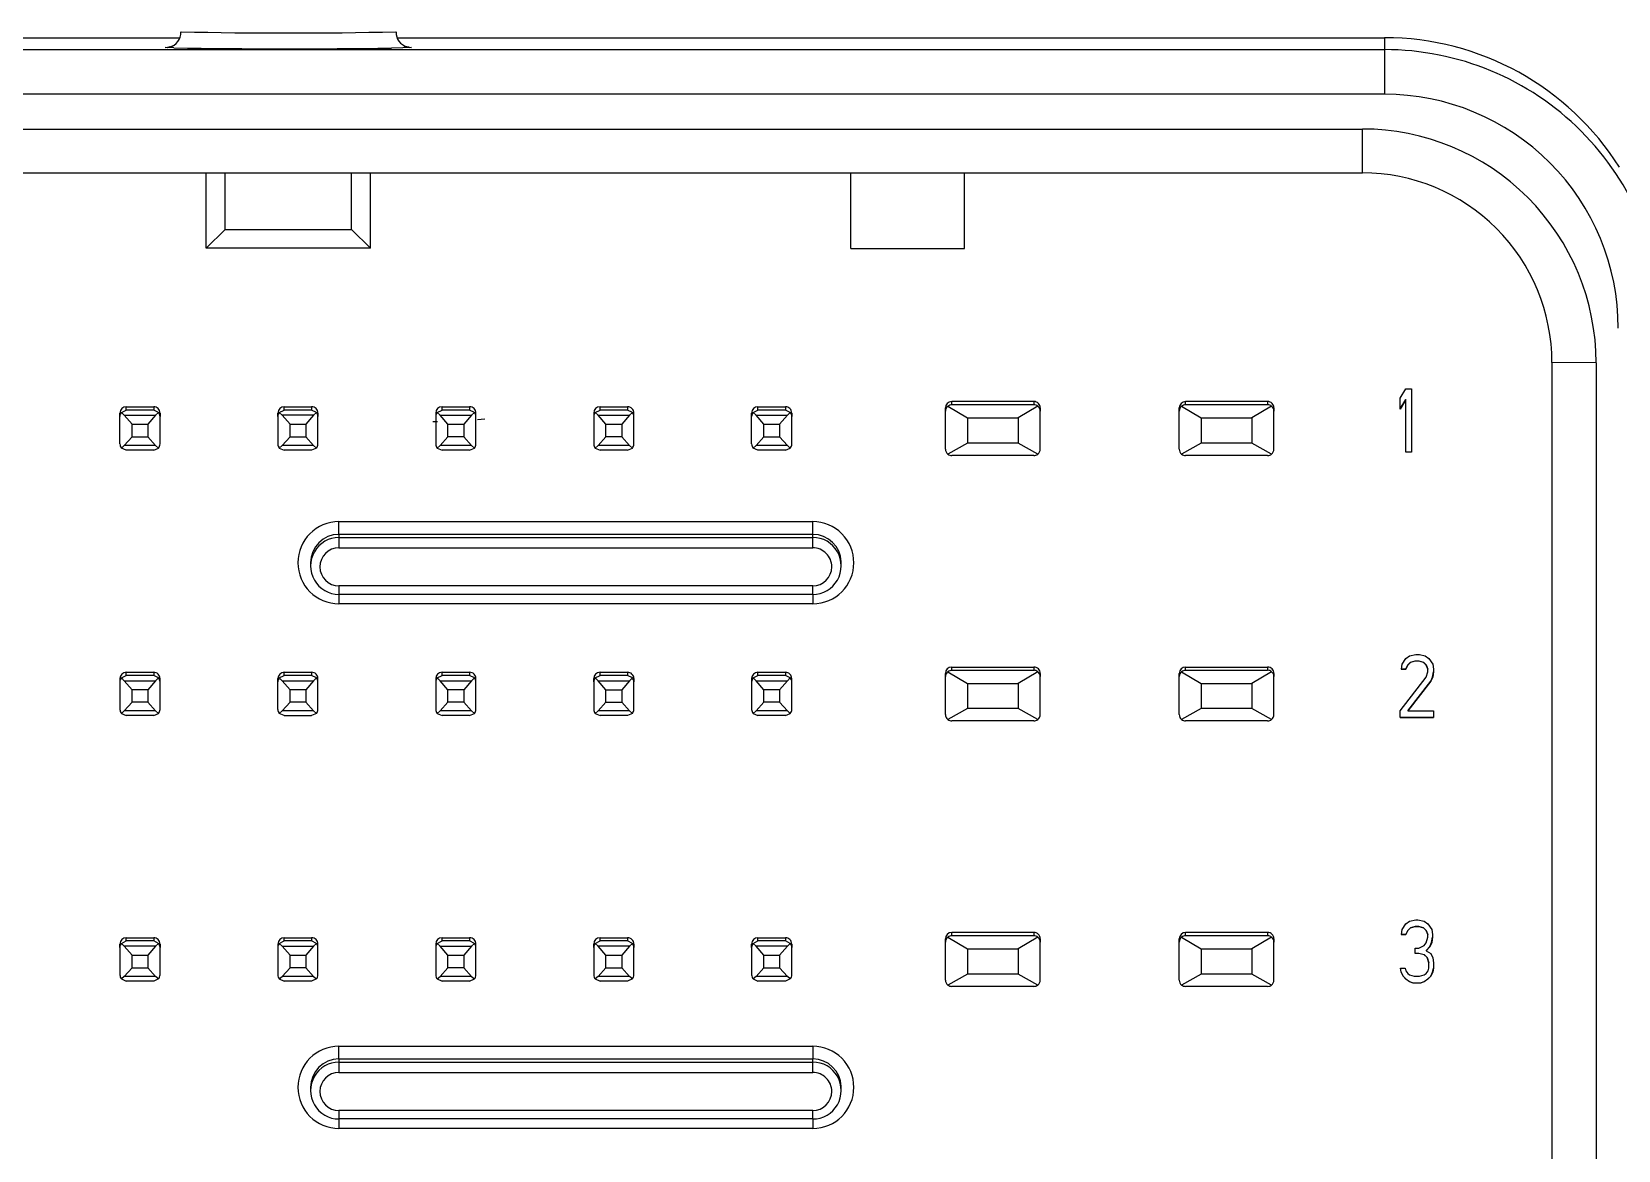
# Model space of a CAD drawing. Extents: x -3.1 to 16.8, y 0.7 to 10.7.
# Drawn here: x 12.65 to 13.639, y 9.033 to 9.73 of the extents above; entities that cross this region are included whole.
import ezdxf

# ---------------------------------------------------------------- set-up
doc = ezdxf.new("R2010")
doc.units = 0
doc.layers.get('0').update_dxf_attribs({"linetype": 'CONTINUOUS'})

msp = doc.modelspace()

# ---------------------------------------------------------------- linework, layer by layer
at = {"color": 7, "linetype": 'CONTINUOUS'}
for p, q in [((12.12675, 9.72587), (12.74204, 9.72587)), ((12.73305, 9.71974), (12.73793, 9.71996)), ((12.73842, 9.71949), (12.73305, 9.71974)), ((12.87762, 9.72587), (13.49289, 9.72587)), ((12.88165, 9.71997), (12.88659, 9.71974)), ((13.49289, 9.72587), (13.49289, 9.71843)), ((12.12675, 9.71843), (13.49289, 9.71843)), ((13.49289, 9.71843), (13.49289, 9.69063)), ((13.49289, 9.69063), (12.12675, 9.69063)), ((12.14053, 9.66898), (13.47911, 9.66898)), ((13.47911, 9.64166), (13.47911, 9.66898)), ((12.14053, 9.64166), (13.47911, 9.64166)), ((12.75864, 9.59485), (12.75864, 9.64166)), ((12.77045, 9.60648), (12.77045, 9.64166)), ((12.84919, 9.60648), (12.84919, 9.64166)), ((12.861, 9.59485), (12.861, 9.64166)), ((13.16022, 9.59467), (13.16022, 9.64166)), ((13.23108, 9.59467), (13.23108, 9.64166)), ((12.77045, 9.60648), (12.75864, 9.59485)), ((12.77045, 9.60648), (12.84919, 9.60648)), ((12.84919, 9.60648), (12.861, 9.59485)), ((12.861, 9.59485), (12.75864, 9.59485)), ((13.16022, 9.59467), (13.23108, 9.59467)), ((13.62478, 9.52332), (13.59722, 9.52356)), ((13.59722, 9.52356), (13.59722, 8.93303)), ((13.62478, 9.52332), (13.62478, 8.93279)), ((13.50274, 9.50125), (13.50618, 9.50712)), ((13.50618, 9.50712), (13.50963, 9.50712)), ((13.50963, 9.50712), (13.50963, 9.46775)), ((12.7048, 9.48996), (12.7048, 9.49206)), ((12.70573, 9.49247), (12.70874, 9.49398)), ((12.70752, 9.49074), (12.70573, 9.49247)), ((12.70874, 9.49398), (12.70874, 9.496)), ((12.70874, 9.496), (12.72587, 9.496)), ((12.72587, 9.49398), (12.70874, 9.49398)), ((12.72587, 9.496), (12.72587, 9.49398)), ((12.72888, 9.49247), (12.72587, 9.49398)), ((12.72888, 9.49247), (12.72708, 9.49074)), ((12.7298, 9.49206), (12.7298, 9.48996)), ((12.80323, 9.48996), (12.80323, 9.49206)), ((12.80415, 9.49247), (12.80717, 9.49398)), ((12.80595, 9.49074), (12.80415, 9.49247)), ((12.80717, 9.49398), (12.80717, 9.496)), ((12.80717, 9.496), (12.82429, 9.496)), ((12.82429, 9.49398), (12.80717, 9.49398)), ((12.82429, 9.496), (12.82429, 9.49398)), ((12.82731, 9.49247), (12.82429, 9.49398)), ((12.82731, 9.49247), (12.82551, 9.49074)), ((12.82823, 9.49206), (12.82823, 9.48996)), ((12.90165, 9.49206), (12.90165, 9.48996)), ((12.90258, 9.49247), (12.90559, 9.49398)), ((12.90258, 9.49247), (12.90437, 9.49074)), ((12.90559, 9.49398), (12.90559, 9.496)), ((12.90559, 9.496), (12.92272, 9.496)), ((12.92272, 9.49398), (12.90559, 9.49398)), ((12.92272, 9.496), (12.92272, 9.49398)), ((12.92573, 9.49247), (12.92272, 9.49398)), ((12.92393, 9.49074), (12.92573, 9.49247)), ((12.92665, 9.48996), (12.92665, 9.49206)), ((13.00008, 9.49206), (13.00008, 9.48996)), ((13.001, 9.49247), (13.00402, 9.49398)), ((13.001, 9.49247), (13.0028, 9.49074)), ((13.00402, 9.49398), (13.00402, 9.496)), ((13.00402, 9.496), (13.02114, 9.496)), ((13.02114, 9.49398), (13.00402, 9.49398)), ((13.02114, 9.496), (13.02114, 9.49398)), ((13.02416, 9.49247), (13.02114, 9.49398)), ((13.02236, 9.49074), (13.02416, 9.49247)), ((13.02508, 9.48996), (13.02508, 9.49206)), ((13.0985, 9.48996), (13.0985, 9.49206)), ((13.09943, 9.49247), (13.10244, 9.49398)), ((13.10122, 9.49074), (13.09943, 9.49247)), ((13.10244, 9.49398), (13.10244, 9.496)), ((13.10244, 9.496), (13.11957, 9.496)), ((13.11957, 9.49398), (13.10244, 9.49398)), ((13.11957, 9.496), (13.11957, 9.49398)), ((13.12258, 9.49247), (13.11957, 9.49398)), ((13.12258, 9.49247), (13.12078, 9.49074)), ((13.1235, 9.49206), (13.1235, 9.48996)), ((13.21927, 9.49325), (13.21927, 9.49531)), ((13.21927, 9.46963), (13.21927, 9.49325)), ((13.22076, 9.49631), (13.23305, 9.48907)), ((13.22321, 9.49718), (13.22321, 9.49924)), ((13.27439, 9.49924), (13.22321, 9.49924)), ((13.27439, 9.49718), (13.22321, 9.49718)), ((13.27684, 9.49631), (13.26455, 9.48907)), ((13.27439, 9.49924), (13.27439, 9.49718)), ((13.27833, 9.49531), (13.27833, 9.49325)), ((13.27833, 9.46963), (13.27833, 9.49325)), ((13.36494, 9.49325), (13.36494, 9.49531)), ((13.36494, 9.46963), (13.36494, 9.49325)), ((13.36643, 9.49631), (13.37872, 9.48907)), ((13.36888, 9.49718), (13.36888, 9.49924)), ((13.42006, 9.49924), (13.36888, 9.49924)), ((13.42006, 9.49718), (13.36888, 9.49718)), ((13.42251, 9.49631), (13.41022, 9.48907)), ((13.42006, 9.49924), (13.42006, 9.49718)), ((13.424, 9.49531), (13.424, 9.49325)), ((13.424, 9.46963), (13.424, 9.49325)), ((13.50274, 9.49455), (13.50274, 9.50125)), ((13.50274, 9.49466), (13.50618, 9.50052)), ((13.50618, 9.50042), (13.50274, 9.49455)), ((13.50618, 9.50052), (13.50618, 9.50042)), ((13.50618, 9.46775), (13.50618, 9.50042)), ((12.7048, 9.47284), (12.7048, 9.48996)), ((12.71238, 9.4851), (12.70752, 9.49074)), ((12.70752, 9.49074), (12.72708, 9.49074)), ((12.71238, 9.47729), (12.71238, 9.4851)), ((12.71238, 9.4851), (12.72222, 9.4851)), ((12.72708, 9.49074), (12.72222, 9.4851)), ((12.72222, 9.4851), (12.72222, 9.47729)), ((12.7298, 9.47284), (12.7298, 9.48996)), ((12.80323, 9.48996), (12.80323, 9.47284)), ((12.81081, 9.4851), (12.80595, 9.49074)), ((12.82551, 9.49074), (12.80595, 9.49074)), ((12.81081, 9.47729), (12.81081, 9.4851)), ((12.81081, 9.4851), (12.82065, 9.4851)), ((12.82551, 9.49074), (12.82065, 9.4851)), ((12.82065, 9.4851), (12.82065, 9.47729)), ((12.82823, 9.47284), (12.82823, 9.48996)), ((12.89991, 9.48677), (12.90274, 9.48686)), ((12.90165, 9.48996), (12.90165, 9.47284)), ((12.90923, 9.4851), (12.90437, 9.49074)), ((12.90437, 9.49074), (12.92393, 9.49074)), ((12.90923, 9.47729), (12.90923, 9.4851)), ((12.90923, 9.4851), (12.91907, 9.4851)), ((12.92393, 9.49074), (12.91907, 9.4851)), ((12.91907, 9.4851), (12.91907, 9.47729)), ((12.92665, 9.47284), (12.92665, 9.48996)), ((12.92759, 9.48814), (12.93215, 9.48839)), ((13.00008, 9.48996), (13.00008, 9.47284)), ((13.00766, 9.4851), (13.0028, 9.49074)), ((13.0028, 9.49074), (13.02236, 9.49074)), ((13.00766, 9.47729), (13.00766, 9.4851)), ((13.00766, 9.4851), (13.0175, 9.4851)), ((13.02236, 9.49074), (13.0175, 9.4851)), ((13.0175, 9.4851), (13.0175, 9.47729)), ((13.02508, 9.47284), (13.02508, 9.48996)), ((13.0985, 9.47284), (13.0985, 9.48996)), ((13.10608, 9.4851), (13.10122, 9.49074)), ((13.10122, 9.49074), (13.12078, 9.49074)), ((13.10608, 9.47729), (13.10608, 9.4851)), ((13.10608, 9.4851), (13.11593, 9.4851)), ((13.12078, 9.49074), (13.11593, 9.4851)), ((13.11593, 9.4851), (13.11593, 9.47729)), ((13.1235, 9.47284), (13.1235, 9.48996)), ((13.23305, 9.48907), (13.26455, 9.48907)), ((13.23305, 9.48907), (13.23305, 9.47332)), ((13.26455, 9.48907), (13.26455, 9.47332)), ((13.37872, 9.48907), (13.41022, 9.48907)), ((13.37872, 9.48907), (13.37872, 9.47332)), ((13.41022, 9.48907), (13.41022, 9.47332)), ((12.70752, 9.47191), (12.70573, 9.47028)), ((12.70752, 9.47191), (12.71238, 9.47729)), ((12.72708, 9.47191), (12.70752, 9.47191)), ((12.71238, 9.47729), (12.72222, 9.47729)), ((12.72222, 9.47729), (12.72708, 9.47191)), ((12.72888, 9.47028), (12.72708, 9.47191)), ((12.80595, 9.47191), (12.80415, 9.47028)), ((12.80595, 9.47191), (12.81081, 9.47729)), ((12.82551, 9.47191), (12.80595, 9.47191)), ((12.81081, 9.47729), (12.82065, 9.47729)), ((12.82065, 9.47729), (12.82551, 9.47191)), ((12.82731, 9.47028), (12.82551, 9.47191)), ((12.90258, 9.47028), (12.90437, 9.47191)), ((12.90437, 9.47191), (12.90923, 9.47729)), ((12.92393, 9.47191), (12.90437, 9.47191)), ((12.91907, 9.47729), (12.90923, 9.47729)), ((12.91907, 9.47729), (12.92393, 9.47191)), ((12.92393, 9.47191), (12.92573, 9.47028)), ((13.001, 9.47028), (13.0028, 9.47191)), ((13.0028, 9.47191), (13.00766, 9.47729)), ((13.02236, 9.47191), (13.0028, 9.47191)), ((13.0175, 9.47729), (13.00766, 9.47729)), ((13.0175, 9.47729), (13.02236, 9.47191)), ((13.02236, 9.47191), (13.02416, 9.47028)), ((13.10122, 9.47191), (13.09943, 9.47028)), ((13.10122, 9.47191), (13.10608, 9.47729)), ((13.12078, 9.47191), (13.10122, 9.47191)), ((13.10608, 9.47729), (13.11593, 9.47729)), ((13.11593, 9.47729), (13.12078, 9.47191)), ((13.12258, 9.47028), (13.12078, 9.47191)), ((13.23305, 9.47332), (13.22076, 9.46651)), ((13.26455, 9.47332), (13.23305, 9.47332)), ((13.27684, 9.46651), (13.26455, 9.47332)), ((13.37872, 9.47332), (13.36643, 9.46651)), ((13.41022, 9.47332), (13.37872, 9.47332)), ((13.42251, 9.46651), (13.41022, 9.47332)), ((12.70874, 9.46898), (12.70573, 9.47028)), ((12.72587, 9.46898), (12.70874, 9.46898)), ((12.72587, 9.46898), (12.72888, 9.47028)), ((12.80415, 9.47028), (12.80717, 9.46898)), ((12.82429, 9.46898), (12.80717, 9.46898)), ((12.8273, 9.47028), (12.82429, 9.46898)), ((12.90258, 9.47028), (12.90559, 9.46898)), ((12.92272, 9.46898), (12.90559, 9.46898)), ((12.92272, 9.46898), (12.92573, 9.47028)), ((13.001, 9.47028), (13.00402, 9.46898)), ((13.02114, 9.46898), (13.00402, 9.46898)), ((13.02114, 9.46898), (13.02416, 9.47028)), ((13.10244, 9.46898), (13.09943, 9.47028)), ((13.11957, 9.46898), (13.10244, 9.46898)), ((13.11957, 9.46898), (13.12258, 9.47028)), ((13.27439, 9.46569), (13.22321, 9.46569)), ((13.42006, 9.46569), (13.36888, 9.46569)), ((13.50618, 9.46785), (13.50963, 9.46785)), ((13.50963, 9.46775), (13.50618, 9.46775)), ((12.84132, 9.4165), (12.84132, 9.42444)), ((12.84132, 9.42444), (13.13659, 9.42444)), ((13.13659, 9.4165), (13.13659, 9.42444)), ((12.84132, 9.4165), (12.84132, 9.41458)), ((13.13659, 9.4165), (12.84132, 9.4165)), ((12.84132, 9.41458), (12.84132, 9.40814)), ((12.84132, 9.41458), (13.13659, 9.41458)), ((13.13659, 9.41458), (13.13659, 9.4165)), ((13.13659, 9.40814), (13.13659, 9.41458)), ((12.84132, 9.40814), (13.13659, 9.40814)), ((12.8236, 9.39879), (12.8236, 9.39686)), ((13.15431, 9.39879), (13.1543, 9.39935)), ((13.15431, 9.39686), (13.15431, 9.39879)), ((12.84132, 9.38442), (12.84132, 9.37915)), ((13.13659, 9.38442), (12.84132, 9.38442)), ((13.13659, 9.37915), (13.13659, 9.38442)), ((13.13659, 9.37915), (12.84132, 9.37915)), ((12.84132, 9.37915), (12.84132, 9.37326)), ((13.13659, 9.37326), (12.84132, 9.37326)), ((13.13659, 9.37915), (13.13659, 9.37326)), ((13.22321, 9.33183), (13.22321, 9.3339)), ((13.22321, 9.3339), (13.27439, 9.3339)), ((13.27439, 9.3339), (13.27439, 9.33183)), ((13.36888, 9.33183), (13.36888, 9.3339)), ((13.36888, 9.3339), (13.42006, 9.3339)), ((13.42006, 9.3339), (13.42006, 9.33183)), ((13.50341, 9.33256), (13.50379, 9.33577)), ((13.50379, 9.33577), (13.50618, 9.33926)), ((13.50618, 9.33926), (13.50848, 9.34093)), ((13.50618, 9.33266), (13.50733, 9.33517)), ((13.50733, 9.33507), (13.50618, 9.33256)), ((13.50733, 9.33517), (13.50905, 9.33685)), ((13.50905, 9.33674), (13.50733, 9.33507)), ((13.50733, 9.33517), (13.50733, 9.33507)), ((13.50848, 9.34093), (13.5125, 9.34177)), ((13.50905, 9.33685), (13.51192, 9.33769)), ((13.51192, 9.33758), (13.50905, 9.33674)), ((13.50905, 9.33685), (13.50905, 9.33674)), ((13.51192, 9.33769), (13.51192, 9.33758)), ((13.51192, 9.33769), (13.51422, 9.33769)), ((13.51422, 9.33758), (13.51192, 9.33758)), ((13.5125, 9.34177), (13.51479, 9.34177)), ((13.51422, 9.33769), (13.51422, 9.33758)), ((13.51422, 9.33769), (13.51709, 9.33685)), ((13.51709, 9.33674), (13.51422, 9.33758)), ((13.51479, 9.34177), (13.51824, 9.34093)), ((13.51709, 9.33685), (13.51709, 9.33674)), ((13.51709, 9.33685), (13.51881, 9.33517)), ((13.51881, 9.33507), (13.51709, 9.33674)), ((13.51824, 9.34093), (13.52053, 9.33926)), ((13.51881, 9.33517), (13.51881, 9.33507)), ((13.51881, 9.33517), (13.51996, 9.33266)), ((13.51996, 9.33256), (13.51881, 9.33507)), ((13.52053, 9.33926), (13.52293, 9.33576)), ((13.52293, 9.33576), (13.52336, 9.33256)), ((12.7048, 9.32671), (12.7048, 9.32462)), ((12.7048, 9.32462), (12.7048, 9.30749)), ((12.70573, 9.32712), (12.70874, 9.32863)), ((12.70573, 9.32713), (12.70752, 9.32539)), ((12.71238, 9.31975), (12.70752, 9.32539)), ((12.70752, 9.32539), (12.72708, 9.32539)), ((12.70874, 9.32863), (12.70874, 9.33065)), ((12.70874, 9.33065), (12.72587, 9.33065)), ((12.72587, 9.32863), (12.70874, 9.32863)), ((12.72708, 9.32539), (12.72222, 9.31975)), ((12.72587, 9.33065), (12.72587, 9.32863)), ((12.72888, 9.32713), (12.72587, 9.32863)), ((12.72708, 9.32539), (12.72888, 9.32713)), ((12.7298, 9.32462), (12.7298, 9.32671)), ((12.7298, 9.30749), (12.7298, 9.32462)), ((12.80323, 9.32462), (12.80323, 9.32671)), ((12.80323, 9.30749), (12.80323, 9.32462)), ((12.80415, 9.32712), (12.80717, 9.32863)), ((12.80595, 9.32539), (12.80415, 9.32713)), ((12.81081, 9.31975), (12.80595, 9.32539)), ((12.80595, 9.32539), (12.82551, 9.32539)), ((12.80717, 9.32863), (12.80717, 9.33065)), ((12.80717, 9.33065), (12.82429, 9.33065)), ((12.82429, 9.32863), (12.80717, 9.32863)), ((12.82551, 9.32539), (12.82065, 9.31975)), ((12.82429, 9.33065), (12.82429, 9.32863)), ((12.82731, 9.32713), (12.82429, 9.32863)), ((12.82551, 9.32539), (12.82731, 9.32713)), ((12.82823, 9.32462), (12.82823, 9.32671)), ((12.82823, 9.30749), (12.82823, 9.32462)), ((12.90165, 9.32671), (12.90165, 9.32462)), ((12.90165, 9.32462), (12.90165, 9.30749)), ((12.90258, 9.32712), (12.90559, 9.32863)), ((12.90258, 9.32713), (12.90437, 9.32539)), ((12.90923, 9.31975), (12.90437, 9.32539)), ((12.90437, 9.32539), (12.92393, 9.32539)), ((12.90559, 9.32863), (12.90559, 9.33065)), ((12.90559, 9.33065), (12.92272, 9.33065)), ((12.92272, 9.32863), (12.90559, 9.32863)), ((12.92393, 9.32539), (12.91907, 9.31975)), ((12.92272, 9.33065), (12.92272, 9.32863)), ((12.92573, 9.32713), (12.92272, 9.32863)), ((12.92393, 9.32539), (12.92573, 9.32713)), ((12.92665, 9.32462), (12.92665, 9.32671)), ((12.92665, 9.30749), (12.92665, 9.32462)), ((13.00008, 9.32462), (13.00008, 9.32671)), ((13.00008, 9.32462), (13.00008, 9.30749)), ((13.001, 9.32712), (13.00402, 9.32863)), ((13.0028, 9.32539), (13.001, 9.32713)), ((13.00766, 9.31975), (13.0028, 9.32539)), ((13.0028, 9.32539), (13.02236, 9.32539)), ((13.00402, 9.32863), (13.00402, 9.33065)), ((13.00402, 9.33065), (13.02114, 9.33065)), ((13.02114, 9.32863), (13.00402, 9.32863)), ((13.02236, 9.32539), (13.0175, 9.31975)), ((13.02114, 9.33065), (13.02114, 9.32863)), ((13.02416, 9.32713), (13.02114, 9.32863)), ((13.02416, 9.32713), (13.02236, 9.32539)), ((13.02508, 9.32671), (13.02508, 9.32462)), ((13.02508, 9.30749), (13.02508, 9.32462)), ((13.0985, 9.32671), (13.0985, 9.32462)), ((13.0985, 9.32462), (13.0985, 9.30749)), ((13.09943, 9.32712), (13.10244, 9.32863)), ((13.09943, 9.32713), (13.10122, 9.32539)), ((13.10608, 9.31975), (13.10122, 9.32539)), ((13.10122, 9.32539), (13.12078, 9.32539)), ((13.10244, 9.32863), (13.10244, 9.33065)), ((13.10244, 9.33065), (13.11957, 9.33065)), ((13.11957, 9.32863), (13.10244, 9.32863)), ((13.12078, 9.32539), (13.11593, 9.31975)), ((13.11957, 9.33065), (13.11957, 9.32863)), ((13.12258, 9.32713), (13.11957, 9.32863)), ((13.12078, 9.32539), (13.12258, 9.32713)), ((13.1235, 9.32462), (13.1235, 9.32671)), ((13.1235, 9.30749), (13.1235, 9.32462)), ((13.21927, 9.3279), (13.21927, 9.32996)), ((13.21927, 9.30428), (13.21927, 9.3279)), ((13.22076, 9.33096), (13.23305, 9.32372)), ((13.27439, 9.33183), (13.22321, 9.33183)), ((13.23305, 9.32372), (13.26455, 9.32372)), ((13.23305, 9.32372), (13.23305, 9.30797)), ((13.27684, 9.33096), (13.26455, 9.32372)), ((13.26455, 9.32372), (13.26455, 9.30797)), ((13.27833, 9.32996), (13.27833, 9.3279)), ((13.27833, 9.30428), (13.27833, 9.3279)), ((13.36494, 9.3279), (13.36494, 9.32996)), ((13.36494, 9.30428), (13.36494, 9.3279)), ((13.36643, 9.33096), (13.37872, 9.32372)), ((13.42006, 9.33183), (13.36888, 9.33183)), ((13.37872, 9.32372), (13.41022, 9.32372)), ((13.37872, 9.32372), (13.37872, 9.30797)), ((13.42251, 9.33096), (13.41022, 9.32372)), ((13.41022, 9.32372), (13.41022, 9.30797)), ((13.424, 9.32996), (13.424, 9.3279)), ((13.424, 9.30428), (13.424, 9.3279)), ((13.50274, 9.30659), (13.51881, 9.32753)), ((13.50331, 9.33266), (13.50618, 9.33266)), ((13.50618, 9.33256), (13.50341, 9.33256)), ((13.50618, 9.33266), (13.50618, 9.33256)), ((13.50733, 9.30669), (13.52168, 9.32512)), ((13.52168, 9.32502), (13.50733, 9.30659)), ((13.51881, 9.32753), (13.51996, 9.33088)), ((13.51996, 9.33266), (13.51996, 9.33256)), ((13.51996, 9.33088), (13.51996, 9.33256)), ((13.52292, 9.32772), (13.52168, 9.32502)), ((13.52168, 9.32512), (13.52283, 9.32763)), ((13.52168, 9.32512), (13.52168, 9.32502)), ((13.52283, 9.32763), (13.52341, 9.33098)), ((13.52283, 9.32763), (13.52287, 9.32773)), ((13.52336, 9.33088), (13.52292, 9.32772)), ((13.52336, 9.33256), (13.52336, 9.33088)), ((12.71238, 9.31194), (12.71238, 9.31975)), ((12.72222, 9.31975), (12.71238, 9.31975)), ((12.72222, 9.31975), (12.72222, 9.31194)), ((12.81081, 9.31194), (12.81081, 9.31975)), ((12.82065, 9.31975), (12.81081, 9.31975)), ((12.82065, 9.31975), (12.82065, 9.31194)), ((12.90923, 9.31194), (12.90923, 9.31975)), ((12.91907, 9.31975), (12.90923, 9.31975)), ((12.91907, 9.31975), (12.91907, 9.31194)), ((13.00766, 9.31194), (13.00766, 9.31975)), ((13.00766, 9.31975), (13.0175, 9.31975)), ((13.0175, 9.31975), (13.0175, 9.31194)), ((13.10608, 9.31194), (13.10608, 9.31975)), ((13.11593, 9.31975), (13.10608, 9.31975)), ((13.11593, 9.31975), (13.11593, 9.31194)), ((12.70573, 9.30493), (12.70752, 9.30657)), ((12.70573, 9.30493), (12.70874, 9.30363)), ((12.70752, 9.30657), (12.71238, 9.31194)), ((12.72708, 9.30657), (12.70752, 9.30657)), ((12.72222, 9.31194), (12.71238, 9.31194)), ((12.72222, 9.31194), (12.72708, 9.30657)), ((12.72587, 9.30363), (12.72888, 9.30493)), ((12.72708, 9.30657), (12.72888, 9.30493)), ((12.80415, 9.30493), (12.80595, 9.30657)), ((12.80717, 9.30363), (12.80415, 9.30493)), ((12.80595, 9.30657), (12.81081, 9.31194)), ((12.82551, 9.30657), (12.80595, 9.30657)), ((12.82065, 9.31194), (12.81081, 9.31194)), ((12.82065, 9.31194), (12.82551, 9.30657)), ((12.8273, 9.30493), (12.82429, 9.30363)), ((12.82731, 9.30493), (12.82551, 9.30657)), ((12.90258, 9.30493), (12.90437, 9.30657)), ((12.90258, 9.30493), (12.90559, 9.30363)), ((12.90437, 9.30657), (12.90923, 9.31194)), ((12.92393, 9.30657), (12.90437, 9.30657)), ((12.91907, 9.31194), (12.90923, 9.31194)), ((12.91907, 9.31194), (12.92393, 9.30657)), ((12.92272, 9.30363), (12.92573, 9.30493)), ((12.92393, 9.30657), (12.92573, 9.30493)), ((13.0028, 9.30657), (13.001, 9.30493)), ((13.001, 9.30493), (13.00402, 9.30363)), ((13.0028, 9.30657), (13.00766, 9.31194)), ((13.02236, 9.30657), (13.0028, 9.30657)), ((13.00766, 9.31194), (13.0175, 9.31194)), ((13.0175, 9.31194), (13.02236, 9.30657)), ((13.02415, 9.30493), (13.02114, 9.30363)), ((13.02416, 9.30493), (13.02236, 9.30657)), ((13.09943, 9.30493), (13.10122, 9.30657)), ((13.09943, 9.30493), (13.10244, 9.30363)), ((13.10122, 9.30657), (13.10608, 9.31194)), ((13.12078, 9.30657), (13.10122, 9.30657)), ((13.11593, 9.31194), (13.10608, 9.31194)), ((13.11593, 9.31194), (13.12078, 9.30657)), ((13.11957, 9.30363), (13.12258, 9.30493)), ((13.12078, 9.30657), (13.12258, 9.30493)), ((13.23305, 9.30797), (13.22076, 9.30117)), ((13.26455, 9.30797), (13.23305, 9.30797)), ((13.27684, 9.30117), (13.26455, 9.30797)), ((13.37872, 9.30797), (13.36643, 9.30117)), ((13.41022, 9.30797), (13.37872, 9.30797)), ((13.42251, 9.30117), (13.41022, 9.30797)), ((13.50274, 9.3024), (13.50274, 9.30659)), ((13.50733, 9.30669), (13.50733, 9.30659)), ((13.50733, 9.30659), (13.52341, 9.30659)), ((13.52341, 9.30659), (13.52341, 9.3024)), ((12.72587, 9.30363), (12.70874, 9.30363)), ((12.80717, 9.30363), (12.82429, 9.30363)), ((12.92272, 9.30363), (12.90559, 9.30363)), ((13.02114, 9.30363), (13.00402, 9.30363)), ((13.11957, 9.30363), (13.10244, 9.30363)), ((13.27439, 9.30034), (13.22321, 9.30034)), ((13.42006, 9.30034), (13.36888, 9.30034)), ((13.50274, 9.3025), (13.52341, 9.3025)), ((13.52341, 9.3024), (13.50274, 9.3024)), ((13.50618, 9.17391), (13.50848, 9.17558)), ((13.50848, 9.17558), (13.5125, 9.17642)), ((13.5125, 9.17642), (13.51365, 9.17642)), ((13.51365, 9.17642), (13.51766, 9.17558)), ((13.51766, 9.17558), (13.51996, 9.17391)), ((13.22076, 9.16561), (13.23305, 9.15837)), ((13.22321, 9.16649), (13.22321, 9.16855)), ((13.27439, 9.16855), (13.22321, 9.16855)), ((13.27439, 9.16649), (13.22321, 9.16649)), ((13.27684, 9.16561), (13.26455, 9.15837)), ((13.27439, 9.16855), (13.27439, 9.16649)), ((13.36643, 9.16561), (13.37872, 9.15837)), ((13.36888, 9.16649), (13.36888, 9.16855)), ((13.42006, 9.16855), (13.36888, 9.16855)), ((13.42006, 9.16649), (13.36888, 9.16649)), ((13.42251, 9.16561), (13.41022, 9.15837)), ((13.42006, 9.16855), (13.42006, 9.16649)), ((13.50331, 9.16731), (13.50618, 9.16731)), ((13.50341, 9.16721), (13.50379, 9.17042)), ((13.50618, 9.16721), (13.50341, 9.16721)), ((13.50379, 9.17042), (13.50618, 9.17391)), ((13.50618, 9.16731), (13.50733, 9.16982)), ((13.50733, 9.16972), (13.50618, 9.16721)), ((13.50618, 9.16731), (13.50618, 9.16721)), ((13.50733, 9.16982), (13.50905, 9.1715)), ((13.50905, 9.1714), (13.50733, 9.16972)), ((13.50733, 9.16982), (13.50733, 9.16972)), ((13.50905, 9.1715), (13.51192, 9.17234)), ((13.51192, 9.17223), (13.50905, 9.1714)), ((13.50905, 9.1715), (13.50905, 9.1714)), ((13.51192, 9.17234), (13.51192, 9.17223)), ((13.51192, 9.17234), (13.51422, 9.17234)), ((13.51422, 9.17223), (13.51192, 9.17223)), ((13.51422, 9.17234), (13.51422, 9.17223)), ((13.51422, 9.17234), (13.51709, 9.1715)), ((13.51709, 9.1714), (13.51422, 9.17223)), ((13.51709, 9.1715), (13.51709, 9.1714)), ((13.51709, 9.1715), (13.51881, 9.16982)), ((13.51881, 9.16972), (13.51709, 9.1714)), ((13.51881, 9.16982), (13.51881, 9.16972)), ((13.51881, 9.16982), (13.51996, 9.16731)), ((13.51996, 9.16721), (13.51881, 9.16972)), ((13.51881, 9.16218), (13.51996, 9.16553)), ((13.51996, 9.17391), (13.52236, 9.17041)), ((13.51996, 9.16731), (13.51996, 9.16721)), ((13.51996, 9.16553), (13.51996, 9.16721)), ((13.52226, 9.16229), (13.52283, 9.16564)), ((13.52278, 9.16553), (13.52235, 9.16238)), ((13.52236, 9.17041), (13.52278, 9.16721)), ((13.52278, 9.16721), (13.52278, 9.16553)), ((12.7048, 9.15927), (12.7048, 9.16136)), ((12.7048, 9.15927), (12.7048, 9.14214)), ((12.70573, 9.16178), (12.70874, 9.16328)), ((12.70752, 9.16004), (12.70573, 9.16178)), ((12.71238, 9.1544), (12.70752, 9.16004)), ((12.72708, 9.16004), (12.70752, 9.16004)), ((12.70874, 9.16328), (12.70874, 9.1653)), ((12.70874, 9.1653), (12.72587, 9.1653)), ((12.72587, 9.16328), (12.70874, 9.16328)), ((12.72708, 9.16004), (12.72222, 9.1544)), ((12.72587, 9.1653), (12.72587, 9.16328)), ((12.72888, 9.16178), (12.72587, 9.16328)), ((12.72888, 9.16178), (12.72708, 9.16004)), ((12.7298, 9.16136), (12.7298, 9.15927)), ((12.7298, 9.14214), (12.7298, 9.15927)), ((12.80323, 9.16136), (12.80323, 9.15927)), ((12.80323, 9.15927), (12.80323, 9.14214)), ((12.80415, 9.16178), (12.80717, 9.16328)), ((12.80415, 9.16178), (12.80595, 9.16004)), ((12.81081, 9.1544), (12.80595, 9.16004)), ((12.80595, 9.16004), (12.82551, 9.16004)), ((12.80717, 9.16328), (12.80717, 9.1653)), ((12.80717, 9.1653), (12.82429, 9.1653)), ((12.82429, 9.16328), (12.80717, 9.16328)), ((12.82551, 9.16004), (12.82065, 9.1544)), ((12.82429, 9.1653), (12.82429, 9.16328)), ((12.82731, 9.16178), (12.82429, 9.16328)), ((12.82551, 9.16004), (12.82731, 9.16178)), ((12.82823, 9.15927), (12.82823, 9.16136)), ((12.82823, 9.14214), (12.82823, 9.15927)), ((12.90165, 9.16136), (12.90165, 9.15927)), ((12.90165, 9.15927), (12.90165, 9.14214)), ((12.90258, 9.16178), (12.90559, 9.16328)), ((12.90258, 9.16178), (12.90437, 9.16004)), ((12.90923, 9.1544), (12.90437, 9.16004)), ((12.90437, 9.16004), (12.92393, 9.16004)), ((12.90559, 9.16328), (12.90559, 9.1653)), ((12.90559, 9.1653), (12.92272, 9.1653)), ((12.92272, 9.16328), (12.90559, 9.16328)), ((12.92393, 9.16004), (12.91907, 9.1544)), ((12.92272, 9.1653), (12.92272, 9.16328)), ((12.92573, 9.16178), (12.92272, 9.16328)), ((12.92393, 9.16004), (12.92573, 9.16178)), ((12.92665, 9.15927), (12.92665, 9.16136)), ((12.92665, 9.14214), (12.92665, 9.15927)), ((13.00008, 9.15927), (13.00008, 9.16136)), ((13.00008, 9.15927), (13.00008, 9.14214)), ((13.001, 9.16178), (13.00402, 9.16328)), ((13.0028, 9.16004), (13.001, 9.16178)), ((13.00766, 9.1544), (13.0028, 9.16004)), ((13.02236, 9.16004), (13.0028, 9.16004)), ((13.00402, 9.16328), (13.00402, 9.1653)), ((13.00402, 9.1653), (13.02114, 9.1653)), ((13.02114, 9.16328), (13.00402, 9.16328)), ((13.02236, 9.16004), (13.0175, 9.1544)), ((13.02114, 9.1653), (13.02114, 9.16328)), ((13.02416, 9.16178), (13.02114, 9.16328)), ((13.02416, 9.16178), (13.02236, 9.16004)), ((13.02508, 9.16136), (13.02508, 9.15927)), ((13.02508, 9.14214), (13.02508, 9.15927)), ((13.0985, 9.15927), (13.0985, 9.16136)), ((13.0985, 9.15927), (13.0985, 9.14214)), ((13.09943, 9.16178), (13.10244, 9.16328)), ((13.10122, 9.16004), (13.09943, 9.16178)), ((13.10608, 9.1544), (13.10122, 9.16004)), ((13.12078, 9.16004), (13.10122, 9.16004)), ((13.10244, 9.16328), (13.10244, 9.1653)), ((13.10244, 9.1653), (13.11957, 9.1653)), ((13.11957, 9.16328), (13.10244, 9.16328)), ((13.12078, 9.16004), (13.11593, 9.1544)), ((13.11957, 9.1653), (13.11957, 9.16328)), ((13.12258, 9.16178), (13.11957, 9.16328)), ((13.12258, 9.16178), (13.12078, 9.16004)), ((13.1235, 9.16136), (13.1235, 9.15927)), ((13.1235, 9.14214), (13.1235, 9.15927)), ((13.21927, 9.16255), (13.21927, 9.16461)), ((13.21927, 9.13893), (13.21927, 9.16255)), ((13.23305, 9.15837), (13.26455, 9.15837)), ((13.23305, 9.15837), (13.23305, 9.14263)), ((13.26455, 9.15837), (13.26455, 9.14263)), ((13.27833, 9.16461), (13.27833, 9.16255)), ((13.27833, 9.13893), (13.27833, 9.16255)), ((13.36494, 9.16255), (13.36494, 9.16461)), ((13.36494, 9.13893), (13.36494, 9.16255)), ((13.37872, 9.15837), (13.41022, 9.15837)), ((13.37872, 9.15837), (13.37872, 9.14263)), ((13.41022, 9.15837), (13.41022, 9.14263)), ((13.424, 9.16461), (13.424, 9.16255)), ((13.424, 9.13893), (13.424, 9.16255)), ((13.51192, 9.15883), (13.51422, 9.15883)), ((13.51192, 9.15548), (13.51192, 9.15883)), ((13.51192, 9.15558), (13.51422, 9.15558)), ((13.51422, 9.15548), (13.51192, 9.15548)), ((13.51422, 9.15883), (13.51766, 9.16051)), ((13.51422, 9.15558), (13.51422, 9.15548)), ((13.51422, 9.15558), (13.51766, 9.15475)), ((13.51766, 9.15464), (13.51422, 9.15548)), ((13.51766, 9.16051), (13.51881, 9.16218)), ((13.51881, 9.15726), (13.52111, 9.15977)), ((13.52111, 9.15967), (13.51881, 9.15716)), ((13.51881, 9.15726), (13.51881, 9.15716)), ((13.51881, 9.15716), (13.52168, 9.15548)), ((13.52235, 9.16238), (13.52111, 9.15967)), ((13.52111, 9.15977), (13.52226, 9.16229)), ((13.52111, 9.15977), (13.52111, 9.15967)), ((13.52168, 9.15548), (13.52293, 9.15278)), ((13.52226, 9.16229), (13.52229, 9.16239)), ((12.70752, 9.14122), (12.71238, 9.1466)), ((12.71238, 9.1466), (12.71238, 9.1544)), ((12.71238, 9.1544), (12.72222, 9.1544)), ((12.71238, 9.1466), (12.72222, 9.1466)), ((12.72222, 9.1544), (12.72222, 9.1466)), ((12.72222, 9.1466), (12.72708, 9.14122)), ((12.80595, 9.14122), (12.81081, 9.1466)), ((12.81081, 9.1466), (12.81081, 9.1544)), ((12.81081, 9.1544), (12.82065, 9.1544)), ((12.82065, 9.1466), (12.81081, 9.1466)), ((12.82065, 9.1544), (12.82065, 9.1466)), ((12.82065, 9.1466), (12.82551, 9.14122)), ((12.90437, 9.14122), (12.90923, 9.1466)), ((12.90923, 9.1466), (12.90923, 9.1544)), ((12.90923, 9.1544), (12.91907, 9.1544)), ((12.91907, 9.1466), (12.90923, 9.1466)), ((12.91907, 9.1544), (12.91907, 9.1466)), ((12.91907, 9.1466), (12.92393, 9.14122)), ((13.0028, 9.14122), (13.00766, 9.1466)), ((13.00766, 9.1466), (13.00766, 9.1544)), ((13.00766, 9.1544), (13.0175, 9.1544)), ((13.00766, 9.1466), (13.0175, 9.1466)), ((13.0175, 9.1544), (13.0175, 9.1466)), ((13.0175, 9.1466), (13.02236, 9.14122)), ((13.10122, 9.14122), (13.10608, 9.1466)), ((13.10608, 9.1466), (13.10608, 9.1544)), ((13.10608, 9.1544), (13.11593, 9.1544)), ((13.10608, 9.1466), (13.11593, 9.1466)), ((13.11593, 9.1544), (13.11593, 9.1466)), ((13.11593, 9.1466), (13.12078, 9.14122)), ((13.50283, 9.14627), (13.5057, 9.14627)), ((13.50322, 9.14395), (13.50283, 9.14627)), ((13.5057, 9.14627), (13.50609, 9.14473)), ((13.51766, 9.15475), (13.51766, 9.15464)), ((13.51766, 9.15475), (13.51939, 9.15307)), ((13.51939, 9.15297), (13.51766, 9.15464)), ((13.51939, 9.15307), (13.51939, 9.15297)), ((13.51939, 9.15307), (13.52053, 9.14972)), ((13.52053, 9.14962), (13.51939, 9.15297)), ((13.52007, 9.14475), (13.52049, 9.14627)), ((13.52049, 9.14627), (13.52053, 9.14962)), ((13.52283, 9.14386), (13.52341, 9.14637)), ((13.52336, 9.14627), (13.52292, 9.14395)), ((13.52293, 9.15278), (13.52336, 9.14962)), ((13.52336, 9.14962), (13.52336, 9.14627)), ((12.70752, 9.14122), (12.70573, 9.13958)), ((12.70573, 9.13958), (12.70874, 9.13828)), ((12.72708, 9.14122), (12.70752, 9.14122)), ((12.72587, 9.13828), (12.70874, 9.13828)), ((12.72888, 9.13958), (12.72587, 9.13828)), ((12.72888, 9.13958), (12.72708, 9.14122)), ((12.80415, 9.13958), (12.80595, 9.14122)), ((12.80415, 9.13958), (12.80717, 9.13828)), ((12.82551, 9.14122), (12.80595, 9.14122)), ((12.82429, 9.13828), (12.80717, 9.13828)), ((12.8273, 9.13958), (12.82429, 9.13828)), ((12.82551, 9.14122), (12.82731, 9.13958)), ((12.90258, 9.13958), (12.90437, 9.14122)), ((12.90258, 9.13958), (12.90559, 9.13828)), ((12.92393, 9.14122), (12.90437, 9.14122)), ((12.92272, 9.13828), (12.90559, 9.13828)), ((12.92272, 9.13828), (12.92573, 9.13958)), ((12.92393, 9.14122), (12.92573, 9.13958)), ((13.0028, 9.14122), (13.001, 9.13958)), ((13.001, 9.13958), (13.00402, 9.13828)), ((13.02236, 9.14122), (13.0028, 9.14122)), ((13.02114, 9.13828), (13.00402, 9.13828)), ((13.02415, 9.13958), (13.02114, 9.13828)), ((13.02416, 9.13958), (13.02236, 9.14122)), ((13.10122, 9.14122), (13.09943, 9.13958)), ((13.09943, 9.13958), (13.10244, 9.13828)), ((13.12078, 9.14122), (13.10122, 9.14122)), ((13.11957, 9.13828), (13.10244, 9.13828)), ((13.12258, 9.13958), (13.11957, 9.13828)), ((13.12258, 9.13958), (13.12078, 9.14122)), ((13.23305, 9.14263), (13.22076, 9.13582)), ((13.26455, 9.14263), (13.23305, 9.14263)), ((13.27684, 9.13582), (13.26455, 9.14263)), ((13.37872, 9.14263), (13.36643, 9.13582)), ((13.41022, 9.14263), (13.37872, 9.14263)), ((13.42251, 9.13582), (13.41022, 9.14263)), ((13.50446, 9.14124), (13.50322, 9.14395)), ((13.50331, 9.14386), (13.50323, 9.14394)), ((13.50331, 9.14386), (13.50446, 9.14134)), ((13.50446, 9.14134), (13.50446, 9.14124)), ((13.50446, 9.14134), (13.50618, 9.13967)), ((13.50618, 9.13957), (13.50446, 9.14124)), ((13.50609, 9.14473), (13.50733, 9.14292)), ((13.50618, 9.13967), (13.50618, 9.13957)), ((13.50618, 9.13967), (13.50848, 9.13799)), ((13.50848, 9.13789), (13.50618, 9.13957)), ((13.50733, 9.14292), (13.50848, 9.14208)), ((13.50848, 9.14208), (13.51135, 9.14124)), ((13.50848, 9.13799), (13.50848, 9.13789)), ((13.50848, 9.13799), (13.51077, 9.13716)), ((13.51077, 9.13705), (13.50848, 9.13789)), ((13.51077, 9.13716), (13.51077, 9.13705)), ((13.51077, 9.13716), (13.51537, 9.13716)), ((13.51537, 9.13705), (13.51077, 9.13705)), ((13.51135, 9.14124), (13.51479, 9.14124)), ((13.51479, 9.14124), (13.51766, 9.14208)), ((13.51537, 9.13716), (13.51766, 9.13799)), ((13.51766, 9.13789), (13.51537, 9.13705)), ((13.51537, 9.13716), (13.51537, 9.13705)), ((13.51766, 9.14208), (13.51881, 9.14292)), ((13.51766, 9.13799), (13.51996, 9.13967)), ((13.51996, 9.13957), (13.51766, 9.13789)), ((13.51766, 9.13799), (13.51766, 9.13789)), ((13.51881, 9.14292), (13.52007, 9.14475)), ((13.51996, 9.13967), (13.52168, 9.14134)), ((13.52168, 9.14124), (13.51996, 9.13957)), ((13.51996, 9.13967), (13.51996, 9.13957)), ((13.52292, 9.14395), (13.52168, 9.14124)), ((13.52168, 9.14134), (13.52283, 9.14386)), ((13.52168, 9.14124), (13.52168, 9.14134)), ((13.52283, 9.14386), (13.52288, 9.14396)), ((13.27439, 9.13499), (13.22321, 9.13499)), ((13.42006, 9.13499), (13.36888, 9.13499)), ((12.84132, 9.08974), (12.84132, 9.09768)), ((12.84132, 9.09768), (13.13659, 9.09768)), ((13.13659, 9.09768), (13.13659, 9.08974)), ((12.84132, 9.08974), (12.84132, 9.08782)), ((13.13659, 9.08974), (12.84132, 9.08974)), ((12.84132, 9.08782), (12.84132, 9.08138)), ((12.84132, 9.08782), (13.13659, 9.08782)), ((13.13659, 9.08782), (13.13659, 9.08974)), ((13.13659, 9.08138), (13.13659, 9.08782)), ((12.84132, 9.08138), (13.13659, 9.08138)), ((12.8236, 9.07203), (12.8236, 9.0701)), ((13.15431, 9.07203), (13.1543, 9.07259)), ((13.15431, 9.0701), (13.15431, 9.07203)), ((12.84132, 9.05766), (12.84132, 9.05239)), ((13.13659, 9.05766), (12.84132, 9.05766)), ((13.13659, 9.05239), (13.13659, 9.05766)), ((13.13659, 9.05239), (12.84132, 9.05239)), ((12.84132, 9.05239), (12.84132, 9.04651)), ((13.13659, 9.05239), (13.13659, 9.04651)), ((13.13659, 9.04651), (12.84132, 9.04651))]:
    msp.add_line(p, q, dxfattribs=at)
for points in [[(12.73561, 9.7201), (12.7352, 9.71999), (12.73452, 9.71987), (12.73472, 9.71987), (12.73683, 9.71994), (12.73793, 9.71997)], [(12.88659, 9.71974), (12.8812, 9.71949), (12.87412, 9.71937)], [(12.88165, 9.71997), (12.88267, 9.71995), (12.88476, 9.71988), (12.88536, 9.71984), (12.88479, 9.71992), (12.88406, 9.72008), (12.88368, 9.7202)]]:
    msp.add_lwpolyline(points, dxfattribs=at)
for centre, radius, start, end in [((12.73376, 9.72894), 0.00904, 281.87402, 3.55699), ((12.80981, 12.63276), 2.90395, 268.67953, 271.32082), ((12.88623, 9.72919), 0.00935, 178.02768, 254.14929), ((12.81093, 14.97864), 5.25965, 269.2101, 270.68833), ((13.49289, 9.55264), 0.17323, 32.28375, 90.00037), ((13.4929, 9.54521), 0.17323, 0.00109, 90.00109), ((13.4929, 9.54497), 0.14567, 0.00109, 90.00109), ((13.47912, 9.52332), 0.14567, 0.00109, 90.00109), ((13.47912, 9.52356), 0.11811, 0.00109, 90.00109), ((12.70874, 9.49206), 0.00394, 89.99891, 179.99891), ((12.70863, 9.48998), 0.00383, 139.403, 180.24937), ((12.72587, 9.49206), 0.00394, 0.00109, 90.00109), ((12.72595, 9.48997), 0.00385, 359.90586, 40.52778), ((12.80717, 9.49206), 0.00394, 89.99891, 179.99891), ((12.80708, 9.48997), 0.00385, 139.47221, 180.09415), ((12.82429, 9.49206), 0.00394, 0.00109, 90.00109), ((12.82438, 9.48997), 0.00385, 359.90586, 40.52778), ((12.90559, 9.49206), 0.00394, 89.99891, 179.99891), ((12.9055, 9.48997), 0.00385, 139.47221, 180.09415), ((12.92272, 9.49206), 0.00394, 0.00109, 90.00109), ((12.9228, 9.48997), 0.00385, 359.90586, 40.52778), ((13.00402, 9.49206), 0.00394, 89.99891, 179.99891), ((13.00393, 9.48997), 0.00385, 139.47221, 180.09415), ((13.02114, 9.49206), 0.00394, 0.00109, 90.00109), ((13.02123, 9.48997), 0.00385, 359.90586, 40.52778), ((13.10244, 9.49206), 0.00394, 89.99891, 179.99891), ((13.10234, 9.48998), 0.00383, 139.403, 180.24937), ((13.11957, 9.49206), 0.00394, 0.00109, 90.00109), ((13.11965, 9.48997), 0.00385, 359.90586, 40.52778), ((13.22321, 9.49531), 0.00394, 89.99891, 179.99891), ((13.22313, 9.49326), 0.00386, 127.88256, 180.14405), ((13.22321, 9.49334), 0.00384, 89.97241, 129.51952), ((13.27439, 9.49531), 0.00394, 0.00109, 90.00109), ((13.2746, 9.49391), 0.00328, 46.91416, 93.5939), ((13.27446, 9.49325), 0.00387, 359.87322, 52.10016), ((13.36888, 9.49531), 0.00394, 89.99891, 179.99891), ((13.3688, 9.49326), 0.00386, 127.88256, 180.14405), ((13.36888, 9.49334), 0.00384, 89.97241, 129.51952), ((13.42006, 9.49531), 0.00394, 0.00109, 90.00109), ((13.42026, 9.49391), 0.00328, 46.91416, 93.5939), ((13.42013, 9.49325), 0.00387, 359.87322, 52.10016), ((12.70883, 9.47284), 0.00402, 180.09151, 219.61212), ((12.72578, 9.47284), 0.00402, 320.38787, 359.90849), ((12.80725, 9.47284), 0.00402, 180.09151, 219.61212), ((12.8242, 9.47284), 0.00402, 320.38787, 359.90849), ((12.90568, 9.47284), 0.00402, 180.09151, 219.61212), ((12.92263, 9.47284), 0.00402, 320.38787, 359.90849), ((13.0041, 9.47284), 0.00402, 180.09151, 219.61212), ((13.02106, 9.47284), 0.00402, 320.38787, 359.90849), ((13.10253, 9.47284), 0.00402, 180.09151, 219.61212), ((13.11948, 9.47284), 0.00402, 320.38787, 359.90849), ((13.22328, 9.46963), 0.00401, 180.12436, 231.09152), ((13.22321, 9.46972), 0.00404, 232.68683, 269.99566), ((13.2746, 9.46911), 0.00343, 266.53542, 310.78209), ((13.27432, 9.46963), 0.00401, 308.92535, 359.85878), ((13.36895, 9.46963), 0.00401, 180.12436, 231.09152), ((13.36888, 9.46972), 0.00404, 232.68683, 269.99566), ((13.42027, 9.46911), 0.00343, 266.53542, 310.78209), ((13.41998, 9.46963), 0.00401, 308.92535, 359.85878), ((12.84132, 9.39885), 0.02559, 89.99891, 179.99891), ((13.1366, 9.39885), 0.02559, 0.00109, 90.00109), ((12.84132, 9.39879), 0.01772, 89.99891, 179.99891), ((12.84132, 9.39686), 0.01772, 89.99824, 270.00176), ((13.13659, 9.39879), 0.01772, 1.82784, 90.00107), ((13.1366, 9.39686), 0.01772, 269.99824, 90.00176), ((12.84132, 9.39628), 0.01186, 89.99891, 179.99891), ((13.13659, 9.39628), 0.01186, 0.00109, 90.00109), ((12.84132, 9.39886), 0.02559, 180.00109, 270.00109), ((12.84132, 9.39628), 0.01186, 180.00109, 270.00109), ((13.1366, 9.39886), 0.02559, 269.99891, 359.99891), ((13.13659, 9.39628), 0.01186, 269.99891, 359.99891), ((13.22321, 9.32996), 0.00394, 89.99891, 179.99891), ((13.27439, 9.32996), 0.00394, 0.00109, 90.00109), ((13.36888, 9.32996), 0.00394, 89.99891, 179.99891), ((13.42006, 9.32996), 0.00394, 0.00109, 90.00109), ((12.70874, 9.32671), 0.00394, 89.99891, 179.99891), ((12.70865, 9.32462), 0.00385, 139.47221, 180.09415), ((12.72587, 9.32671), 0.00394, 0.00109, 90.00109), ((12.72595, 9.32462), 0.00385, 359.90586, 40.52778), ((12.80717, 9.32671), 0.00394, 89.99891, 179.99891), ((12.80708, 9.32462), 0.00385, 139.47221, 180.09415), ((12.82429, 9.32671), 0.00394, 0.00109, 90.00109), ((12.82438, 9.32462), 0.00385, 359.90586, 40.52778), ((12.90559, 9.32671), 0.00394, 89.99891, 179.99891), ((12.9055, 9.32462), 0.00385, 139.47221, 180.09415), ((12.92272, 9.32671), 0.00394, 0.00109, 90.00109), ((12.9228, 9.32462), 0.00385, 359.90586, 40.52778), ((13.00402, 9.32671), 0.00394, 89.99891, 179.99891), ((13.00393, 9.32462), 0.00385, 139.47221, 180.09415), ((13.02114, 9.32671), 0.00394, 0.00109, 90.00109), ((13.02123, 9.32462), 0.00385, 359.90586, 40.52778), ((13.10244, 9.32671), 0.00394, 89.99891, 179.99891), ((13.10236, 9.32462), 0.00385, 139.47221, 180.09415), ((13.11957, 9.32671), 0.00394, 0.00109, 90.00109), ((13.11965, 9.32462), 0.00385, 359.90586, 40.52778), ((13.22313, 9.32791), 0.00386, 127.88256, 180.14405), ((13.22321, 9.32799), 0.00384, 89.97241, 129.51952), ((13.2746, 9.32856), 0.00328, 46.91416, 93.5939), ((13.27446, 9.32791), 0.00387, 359.87322, 52.10016), ((13.3688, 9.32791), 0.00386, 127.88256, 180.14405), ((13.36888, 9.32799), 0.00384, 89.97241, 129.51952), ((13.42026, 9.32856), 0.00328, 46.91416, 93.5939), ((13.42013, 9.32791), 0.00387, 359.87322, 52.10016), ((12.70883, 9.3075), 0.00402, 180.09151, 219.61212), ((12.72578, 9.3075), 0.00402, 320.38787, 359.90849), ((12.80723, 9.30749), 0.004, 179.94714, 219.67192), ((12.82422, 9.30749), 0.004, 320.32824, 0.0527), ((12.90568, 9.3075), 0.00402, 180.09151, 219.61212), ((12.92263, 9.3075), 0.00402, 320.38787, 359.90849), ((13.0041, 9.3075), 0.00402, 180.09151, 219.61212), ((13.02106, 9.3075), 0.00402, 320.38787, 359.90849), ((13.10253, 9.3075), 0.00402, 180.09151, 219.61212), ((13.11948, 9.3075), 0.00402, 320.38787, 359.90849), ((13.22328, 9.30429), 0.00401, 180.12436, 231.09152), ((13.27432, 9.30429), 0.00401, 308.92535, 359.85878), ((13.36895, 9.30429), 0.00401, 180.12436, 231.09152), ((13.41998, 9.30429), 0.00401, 308.92535, 359.85878), ((13.22321, 9.30438), 0.00404, 232.68683, 269.99566), ((13.2746, 9.30376), 0.00343, 266.53542, 310.78209), ((13.36888, 9.30438), 0.00404, 232.68683, 269.99566), ((13.42027, 9.30376), 0.00343, 266.53542, 310.78209), ((13.22321, 9.16461), 0.00394, 89.99891, 179.99891), ((13.22313, 9.16256), 0.00386, 127.88256, 180.14405), ((13.22321, 9.16265), 0.00384, 89.97241, 129.51952), ((13.27439, 9.16461), 0.00394, 0.00109, 90.00109), ((13.2746, 9.16321), 0.00328, 46.91416, 93.5939), ((13.27446, 9.16256), 0.00387, 359.87322, 52.10016), ((13.36888, 9.16461), 0.00394, 89.99891, 179.99891), ((13.3688, 9.16256), 0.00386, 127.88256, 180.14405), ((13.36888, 9.16265), 0.00384, 89.97241, 129.51952), ((13.42006, 9.16461), 0.00394, 0.00109, 90.00109), ((13.42026, 9.16321), 0.00328, 46.91416, 93.5939), ((13.42013, 9.16256), 0.00387, 359.87322, 52.10016), ((12.70874, 9.16136), 0.00394, 89.99891, 179.99891), ((12.70865, 9.15927), 0.00385, 139.47221, 180.09415), ((12.72587, 9.16136), 0.00394, 0.00109, 90.00109), ((12.72595, 9.15927), 0.00385, 359.90586, 40.52778), ((12.80717, 9.16136), 0.00394, 89.99891, 179.99891), ((12.80708, 9.15927), 0.00385, 139.47221, 180.09415), ((12.82429, 9.16136), 0.00394, 0.00109, 90.00109), ((12.82438, 9.15927), 0.00385, 359.90586, 40.52778), ((12.90559, 9.16136), 0.00394, 89.99891, 179.99891), ((12.9055, 9.15927), 0.00385, 139.47221, 180.09415), ((12.92272, 9.16136), 0.00394, 0.00109, 90.00109), ((12.9228, 9.15927), 0.00385, 359.90586, 40.52778), ((13.00402, 9.16136), 0.00394, 89.99891, 179.99891), ((13.00393, 9.15927), 0.00385, 139.47221, 180.09415), ((13.02114, 9.16136), 0.00394, 0.00109, 90.00109), ((13.02123, 9.15927), 0.00385, 359.90586, 40.52778), ((13.10244, 9.16136), 0.00394, 89.99891, 179.99891), ((13.10236, 9.15927), 0.00385, 139.47221, 180.09415), ((13.11957, 9.16136), 0.00394, 0.00109, 90.00109), ((13.11965, 9.15927), 0.00385, 359.90586, 40.52778), ((12.70883, 9.14215), 0.00402, 180.09151, 219.61212), ((12.72578, 9.14215), 0.00402, 320.38787, 359.90849), ((12.80725, 9.14215), 0.00402, 180.09151, 219.61212), ((12.8242, 9.14215), 0.00402, 320.38787, 359.90849), ((12.90568, 9.14215), 0.00402, 180.09151, 219.61212), ((12.92263, 9.14215), 0.00402, 320.38787, 359.90849), ((13.0041, 9.14215), 0.00402, 180.09151, 219.61212), ((13.02106, 9.14215), 0.00402, 320.38787, 359.90849), ((13.10253, 9.14215), 0.00402, 180.09151, 219.61212), ((13.11948, 9.14215), 0.00402, 320.38787, 359.90849), ((13.22328, 9.13894), 0.00401, 180.12436, 231.09152), ((13.22321, 9.13903), 0.00404, 232.68683, 269.99566), ((13.2746, 9.13841), 0.00343, 266.53542, 310.78209), ((13.27432, 9.13894), 0.00401, 308.92535, 359.85878), ((13.36895, 9.13894), 0.00401, 180.12436, 231.09152), ((13.36888, 9.13903), 0.00404, 232.68683, 269.99566), ((13.42027, 9.13841), 0.00343, 266.53542, 310.78209), ((13.41998, 9.13894), 0.00401, 308.92535, 359.85878), ((12.84132, 9.07209), 0.02559, 89.99891, 179.99891), ((13.1366, 9.07209), 0.02559, 0.00109, 90.00109), ((12.84132, 9.07203), 0.01772, 89.99891, 179.99891), ((12.84132, 9.0701), 0.01772, 89.99824, 270.00176), ((13.13659, 9.07203), 0.01772, 1.82784, 90.00107), ((13.1366, 9.0701), 0.01772, 269.99824, 90.00176), ((12.84132, 9.06952), 0.01186, 89.99891, 179.99891), ((13.13659, 9.06952), 0.01186, 0.00109, 90.00109), ((12.84132, 9.0721), 0.02559, 180.00109, 270.00109), ((12.84132, 9.06952), 0.01186, 180.00109, 270.00109), ((13.1366, 9.0721), 0.02559, 269.99891, 359.99891), ((13.13659, 9.06952), 0.01186, 269.99891, 359.99891)]:
    msp.add_arc(centre, radius, start, end, dxfattribs=at)

doc.saveas('drawing.dxf')
